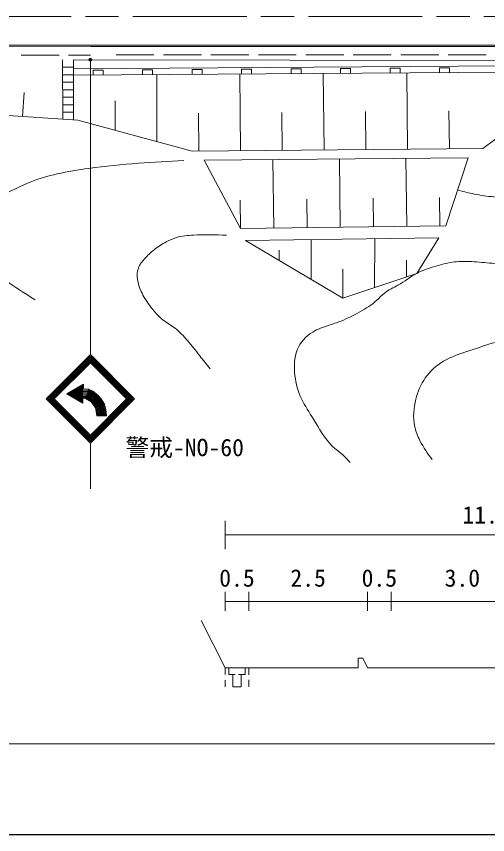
# Model space of a CAD drawing. Units: millimetres, scale not verified. Extents: x 40000 to 680000, y 20000 to 380000.
# Drawn here: x 114526 to 164182, y 205000 to 291224 of the extents above; entities that cross this region are included whole.
import ezdxf
from ezdxf.enums import TextEntityAlignment as Align

# ---------------------------------------------------------------- set-up
doc = ezdxf.new("R2010")
doc.units = ezdxf.units.MM
doc.header["$LTSCALE"] = 1000
doc.linetypes.add('CHAIN', pattern=[18.5, 12, -1.5, 3.5, -1.5])
for name, color, linetype, lineweight in [('M-BGD', 7, 'Continuous', 13), ('M-BMK', 2, 'CHAIN', 13), ('M-STR-HTXT', 7, 'Continuous', 13), ('M-STR-STR3', 7, 'Continuous', 13), ('M-STR-STRC', 7, 'Continuous', 13), ('M-TTL-BAND', 7, 'Continuous', 25)]:
    doc.layers.add(name, color=color, linetype=linetype, lineweight=lineweight)
doc.styles.add('ＭＳ ゴシック', font='')
doc.styles.get('ＭＳ ゴシック').set_extended_font_data('MS Gothic')

# ---------------------------------------------------------------- blocks, each defined once
blk = doc.blocks.new('filled_dot')
at = {"color": 0, "linetype": 'Continuous', "lineweight": -2, "const_width": 1.25}
blk.add_lwpolyline([(-0.625, 0, 1), (0.625, 0, 1)], format="xyb", close=True, dxfattribs=at)

msp = doc.modelspace()

# ---------------------------------------------------------------- linework, layer by layer
at = {"layer": 'M-BGD'}
for p, q in [((122382, 288190), (70366, 288130)), ((122382, 288040), (70366, 287980)), ((171163, 288183), (122382, 288190)), ((171163, 288033), (122382, 288040)), ((115026, 287142), (119026, 287148)), ((120026, 287149), (122347, 287152)), ((125025, 287154), (129025, 287156)), ((130025, 287157), (134025, 287159)), ((135025, 287160), (139025, 287162)), ((140025, 287163), (144025, 287165)), ((145025, 287166), (149025, 287168)), ((150025, 287169), (154025, 287171)), ((155025, 287172), (159025, 287174)), ((160025, 287175), (164025, 287177)), ((119403, 286648), (119411, 280393)), ((120529, 286650), (120538, 280316)), ((171155, 286570), (120529, 286650)), ((119404, 285857), (120530, 285859)), ((170901, 286052), (120530, 285710)), ((122614, 285550), (123657, 285557)), ((122614, 285550), (122617, 285050)), ((123657, 285557), (123660, 285057)), ((127830, 285584), (128873, 285591)), ((127830, 285584), (127833, 285084)), ((128873, 285591), (128876, 285091)), ((133045, 285618), (134088, 285625)), ((133045, 285618), (133048, 285118)), ((134088, 285625), (134092, 285125)), ((138261, 285652), (139304, 285659)), ((138261, 285652), (138264, 285152)), ((139304, 285659), (139307, 285159)), ((143476, 285686), (144519, 285693)), ((143476, 285686), (143480, 285186)), ((144519, 285693), (144523, 285193)), ((148692, 285720), (149735, 285727)), ((148692, 285720), (148695, 285220)), ((149735, 285727), (149738, 285227)), ((153907, 285754), (154951, 285761)), ((153907, 285754), (153911, 285254)), ((154951, 285761), (154954, 285261)), ((159123, 285788), (160166, 285795)), ((159123, 285788), (159126, 285288)), ((160166, 285795), (160169, 285295)), ((119405, 285067), (120531, 285068)), ((172687, 285376), (120531, 285036)), ((129341, 278010), (129331, 285094)), ((138069, 285151), (138150, 277054)), ((146950, 277142), (146869, 285208)), ((155749, 277231), (155668, 285265)), ((119406, 284276), (120532, 284278)), ((77753, 283240), (121004, 280284)), ((115164, 280683), (115337, 283211)), ((119407, 283485), (120533, 283487)), ((119408, 282695), (120534, 282696)), ((124939, 279211), (124935, 282321)), ((119409, 281904), (120535, 281906)), ((119410, 281114), (120537, 281115)), ((142550, 277098), (142510, 281098)), ((151349, 277186), (151309, 281186)), ((160149, 277275), (160109, 281275)), ((121004, 280284), (133035, 277002)), ((133750, 277010), (133710, 281009)), ((163680, 277310), (167779, 280364)), ((133035, 277002), (163680, 277310)), ((162141, 276326), (134301, 276069)), ((134301, 276069), (138159, 268868)), ((141659, 268914), (141562, 276136)), ((148562, 276200), (148658, 269008)), ((155657, 269102), (155561, 276265)), ((159762, 269157), (162141, 276326)), ((138159, 268868), (138119, 271867)), ((145158, 268961), (145118, 271961)), ((152158, 269055), (152117, 272055)), ((159157, 269149), (159117, 272149)), ((138159, 268868), (159762, 269157)), ((159023, 267871), (138679, 267609)), ((138679, 267609), (148928, 261538)), ((145580, 263521), (145584, 267698)), ((152275, 262658), (152280, 267784)), ((156708, 264142), (159023, 267871)), ((142232, 265505), (142233, 266598)), ((155626, 263780), (155628, 265537)), ((148928, 261538), (148931, 264579)), ((148928, 261538), (156708, 264142))]:
    msp.add_line(p, q, dxfattribs=at)
for points, knots in [([(132154, 276034), (130568, 275948), (128981, 275862), (127396, 275744), (125640, 275614), (123886, 275444), (122141, 275206), (121031, 275055), (119925, 274877), (118831, 274627), (117859, 274405), (116898, 274127), (115976, 273758), (115215, 273454), (114482, 273089), (113741, 272724), (112743, 272231), (111732, 271738), (110886, 271027), (110544, 270739), (110228, 270415), (109935, 270076), (109662, 269760), (109408, 269431), (109231, 269041), (109014, 268561), (108914, 267987), (109066, 267510), (109219, 267028), (109630, 266645), (110010, 266270), (110354, 265930), (110672, 265595), (111010, 265276), (111696, 264629), (112463, 264048), (113245, 263496), (114316, 262741), (115415, 262043), (116514, 261345)], [0, 0, 0, 0, 1, 1, 1, 2, 2, 2, 3, 3, 3, 4, 4, 4, 5, 5, 5, 6, 6, 6, 7, 7, 7, 8, 8, 8, 9, 9, 9, 10, 10, 10, 11, 11, 11, 12, 12, 12, 13, 13, 13, 13]), ([(161014, 272930), (161600, 272773), (162185, 272616), (162778, 272496), (163455, 272359), (164142, 272268), (164830, 272198), (166502, 272028), (168179, 271975), (169862, 271933), (170801, 271910), (171743, 271890), (172675, 271966), (173655, 272047), (174624, 272235), (175588, 272463), (176473, 272672), (177354, 272915), (178170, 273291), (179178, 273754), (180089, 274421), (181017, 275045), (181649, 275470), (182290, 275875), (182930, 276279)], [0, 0, 0, 0, 1, 1, 1, 2, 2, 2, 3, 3, 3, 4, 4, 4, 5, 5, 5, 6, 6, 6, 7, 7, 7, 8, 8, 8, 8]), ([(149703, 244227), (149435, 244511), (149168, 244796), (148875, 245055), (148540, 245350), (148173, 245612), (147849, 245915), (146999, 246710), (146451, 247787), (145830, 248795), (145394, 249501), (144923, 250173), (144572, 250914), (144209, 251679), (143975, 252518), (143877, 253363), (143822, 253836), (143809, 254311), (143844, 254787), (143876, 255227), (143948, 255668), (144108, 256077), (144414, 256858), (145039, 257527), (145763, 257964), (146281, 258277), (146850, 258470), (147419, 258659), (147863, 258807), (148308, 258952), (148743, 259123), (149426, 259392), (150082, 259724), (150729, 260083), (151364, 260435), (151989, 260812), (152516, 261308), (152784, 261559), (153027, 261842), (153311, 262069), (153736, 262409), (154253, 262625), (154734, 262897), (155416, 263281), (156027, 263776), (156708, 264142), (157343, 264483), (158039, 264712), (158739, 264916), (159384, 265103), (160032, 265270), (160692, 265346), (161283, 265414), (161883, 265410), (162480, 265379), (163200, 265342), (163914, 265267), (164632, 265214), (165567, 265145), (166508, 265114), (167445, 265147), (168231, 265176), (169015, 265249), (169796, 265346), (170527, 265437), (171255, 265549), (171980, 265677), (172909, 265841), (173832, 266031), (174761, 266207), (176070, 266455), (177390, 266674), (178667, 267034), (179688, 267323), (180682, 267701), (181679, 268094), (182623, 268464), (183570, 268847), (184394, 269418), (184850, 269734), (185270, 270108), (185718, 270444), (186103, 270733), (186511, 270994), (186942, 271205), (187488, 271472), (188072, 271658), (188664, 271801), (189038, 271892), (189416, 271965), (189793, 272039)], [0, 0, 0, 0, 1, 1, 1, 2, 2, 2, 3, 3, 3, 4, 4, 4, 5, 5, 5, 6, 6, 6, 7, 7, 7, 8, 8, 8, 9, 9, 9, 10, 10, 10, 11, 11, 11, 12, 12, 12, 13, 13, 13, 14, 14, 14, 15, 15, 15, 16, 16, 16, 17, 17, 17, 18, 18, 18, 19, 19, 19, 20, 20, 20, 21, 21, 21, 22, 22, 22, 23, 23, 23, 24, 24, 24, 25, 25, 25, 26, 26, 26, 27, 27, 27, 28, 28, 28, 29, 29, 29, 30, 30, 30, 30]), ([(136665, 268172), (135509, 268199), (134354, 268226), (133189, 268172), (132586, 268144), (131981, 268094), (131410, 267924), (131033, 267812), (130671, 267647), (130321, 267461), (129873, 267224), (129445, 266951), (129050, 266640), (128679, 266348), (128338, 266022), (128017, 265661), (127760, 265370), (127516, 265057), (127382, 264707), (127093, 263951), (127321, 263025), (127673, 262244), (127914, 261710), (128213, 261243), (128547, 260788), (128967, 260216), (129442, 259664), (130004, 259225), (130403, 258913), (130846, 258659), (131248, 258352), (131728, 257984), (132149, 257541), (132546, 257080), (132998, 256556), (133418, 256009), (133843, 255465), (134203, 255005), (134566, 254546), (134929, 254088)], [0, 0, 0, 0, 1, 1, 1, 2, 2, 2, 3, 3, 3, 4, 4, 4, 5, 5, 5, 6, 6, 6, 7, 7, 7, 8, 8, 8, 9, 9, 9, 10, 10, 10, 11, 11, 11, 12, 12, 12, 13, 13, 13, 13]), ([(158336, 244523), (157873, 245162), (157409, 245802), (157049, 246505), (156797, 246997), (156595, 247520), (156486, 248061), (156301, 248981), (156386, 249951), (156619, 250874), (156823, 251681), (157140, 252453), (157612, 253125), (158111, 253836), (158784, 254436), (159532, 254880), (160296, 255333), (161139, 255622), (161981, 255906), (163759, 256504), (165535, 257073), (167344, 257528), (168729, 257876), (170133, 258158), (171548, 258388), (172591, 258559), (173640, 258701), (174693, 258753), (175672, 258800), (176654, 258768), (177639, 258819), (178319, 258854), (179001, 258928), (179658, 259084), (181273, 259467), (182739, 260347), (184226, 261136), (185822, 261983), (187442, 262726), (189092, 263420), (190234, 263900), (191390, 264356), (192568, 264744), (193275, 264977), (193989, 265186), (194719, 265340), (196225, 265658), (197798, 265745), (199320, 265538), (200683, 265354), (202005, 264934), (203293, 264446), (204198, 264104), (205085, 263728), (205974, 263354), (208561, 262265), (211155, 261194), (213753, 260110), (214583, 259763), (215413, 259416), (216269, 259150), (217512, 258763), (218808, 258550), (220109, 258388), (222135, 258137), (224174, 258012), (226199, 258124), (227117, 258174), (228031, 258273), (228947, 258388), (230786, 258621), (232631, 258920), (234376, 259514), (235732, 259975), (237029, 260615), (238315, 261268), (240478, 262368), (242613, 263508), (244836, 264446), (245738, 264827), (246655, 265174), (247583, 265505), (248515, 265837), (249459, 266153), (250430, 266300), (251181, 266414), (251949, 266426), (252714, 266432), (253866, 266441), (255013, 266434), (256157, 266498), (258268, 266617), (260365, 266980), (262479, 267194), (264141, 267362), (265814, 267437), (267478, 267359), (268759, 267299), (270036, 267147), (271313, 266995)], [0, 0, 0, 0, 1, 1, 1, 2, 2, 2, 3, 3, 3, 4, 4, 4, 5, 5, 5, 6, 6, 6, 7, 7, 7, 8, 8, 8, 9, 9, 9, 10, 10, 10, 11, 11, 11, 12, 12, 12, 13, 13, 13, 14, 14, 14, 15, 15, 15, 16, 16, 16, 17, 17, 17, 18, 18, 18, 19, 19, 19, 20, 20, 20, 21, 21, 21, 22, 22, 22, 23, 23, 23, 24, 24, 24, 25, 25, 25, 26, 26, 26, 27, 27, 27, 28, 28, 28, 29, 29, 29, 30, 30, 30, 31, 31, 31, 32, 32, 32, 33, 33, 33, 33])]:
    msp.add_open_spline(points, degree=3, knots=knots, dxfattribs=at)
at = {"layer": 'M-BMK'}
msp.add_line((71295, 291224), (169236, 291224), dxfattribs=at)
at = {"layer": 'M-STR-HTXT'}
for p, q in [((136525, 238078), (136525, 235078)), ((136525, 236578), (191525, 236578)), ((136525, 230578), (136525, 228578)), ((139025, 230578), (139025, 228578)), ((151525, 230578), (151525, 228578)), ((154025, 230578), (154025, 228578)), ((139025, 229578), (136525, 229578)), ((139025, 229578), (151525, 229578)), ((151525, 229578), (154025, 229578)), ((169025, 229578), (154025, 229578)), ((134000, 227565), (136525, 222578)), ((151025, 223578), (150525, 223578)), ((150525, 223578), (150525, 222578)), ((151525, 222578), (151025, 223578)), ((136525, 222578), (136525, 221888)), ((150525, 222578), (136525, 222578)), ((136925, 222578), (136925, 221880)), ((138625, 222578), (138625, 221880)), ((139025, 222578), (139025, 221854)), ((189025, 222578), (151525, 222578)), ((136925, 221880), (137325, 221880)), ((137325, 221880), (137594, 221880)), ((137325, 221880), (137325, 220578)), ((138225, 221880), (137941, 221880)), ((138225, 221880), (138225, 220578)), ((138625, 221880), (138225, 221880)), ((136525, 221279), (136525, 220585)), ((139025, 221329), (139025, 220568)), ((138225, 220578), (137325, 220578))]:
    msp.add_line(p, q, dxfattribs=at)
at = {"layer": 'M-STR-STR3'}
msp.add_line((70377, 214578), (270491, 214578), dxfattribs=at)
at = {"layer": 'M-STR-STRC'}
for p, q in [((122322, 286652), (122322, 255578)), ((117655, 250911), (122322, 255578)), ((117796, 250911), (122322, 255437)), ((117938, 250911), (122322, 255295)), ((122322, 255578), (126989, 250911)), ((122322, 255437), (126847, 250911)), ((122322, 255295), (126706, 250911)), ((118079, 250911), (122322, 255154)), ((118150, 250840), (122392, 255083)), ((118221, 250770), (122463, 255012)), ((118291, 250699), (122534, 254942)), ((122110, 254942), (126352, 250699)), ((122180, 255012), (126423, 250770)), ((122251, 255083), (126494, 250840)), ((122322, 255154), (126564, 250911)), ((121603, 252476), (119841, 251459)), ((120403, 251135), (120403, 251783)), ((120503, 251077), (120503, 251841)), ((121603, 252476), (120572, 251446)), ((120603, 251019), (120603, 251898)), ((120703, 250961), (120703, 251956)), ((120803, 250904), (120803, 252014)), ((120903, 250846), (120903, 252072)), ((121003, 250788), (121003, 252129)), ((121103, 250730), (121103, 252187)), ((121203, 250673), (121203, 252245)), ((121303, 250715), (121303, 252303)), ((121403, 250615), (121403, 252360)), ((121503, 250515), (121503, 252418)), ((121503, 251882), (122104, 251844)), ((121503, 251782), (122072, 251746)), ((121603, 251976), (121603, 252476)), ((121603, 251976), (122135, 251943)), ((121603, 251976), (121606, 251976)), ((122104, 251844), (123021, 251273)), ((122135, 251943), (123090, 251348)), ((122135, 251943), (122596, 251739)), ((118150, 250982), (122392, 246739)), ((118221, 251053), (122463, 246810)), ((118291, 251123), (122534, 246881)), ((121540, 250478), (119841, 251459)), ((119903, 251423), (119903, 251494)), ((120003, 251366), (120003, 251552)), ((120103, 251308), (120103, 251610)), ((120203, 251250), (120203, 251668)), ((120303, 251192), (120303, 251725)), ((121540, 250478), (120572, 251446)), ((121503, 251682), (122041, 251648)), ((121503, 251581), (122009, 251550)), ((121503, 251481), (121978, 251451)), ((121503, 251381), (121946, 251353)), ((121503, 251281), (121915, 251255)), ((121503, 251181), (121883, 251157)), ((121503, 251080), (121852, 251058)), ((121821, 250960), (121540, 250978)), ((121540, 250978), (121540, 250478)), ((122396, 250602), (121821, 250960)), ((121852, 251058), (122465, 250677)), ((121883, 251157), (122535, 250751)), ((121915, 251255), (122604, 250826)), ((121946, 251353), (122674, 250900)), ((121978, 251451), (122743, 250975)), ((122009, 251550), (122812, 251050)), ((122041, 251648), (122882, 251124)), ((122072, 251746), (122951, 251199)), ((122110, 246881), (126352, 251123)), ((122180, 246810), (126423, 251053)), ((122251, 246739), (126494, 250982)), ((122596, 251739), (123090, 251348)), ((122743, 250975), (123328, 250169)), ((122812, 251050), (123423, 250210)), ((122882, 251124), (123517, 250250)), ((122951, 251199), (123611, 250291)), ((123021, 251273), (123705, 250331)), ((123090, 251348), (123800, 250371)), ((123090, 251348), (123478, 250907)), ((117655, 250911), (122322, 246244)), ((117796, 250911), (122322, 246386)), ((117938, 250911), (122322, 246527)), ((118079, 250911), (122322, 246669)), ((122322, 246669), (126564, 250911)), ((122322, 246527), (126706, 250911)), ((122322, 246386), (126847, 250911)), ((122322, 246244), (126989, 250911)), ((122857, 249967), (122396, 250602)), ((122465, 250677), (122951, 250008)), ((122535, 250751), (123046, 250048)), ((122604, 250826), (123140, 250088)), ((122674, 250900), (123234, 250129)), ((123140, 250088), (123314, 249142)), ((123234, 250129), (123416, 249142)), ((123328, 250169), (123518, 249142)), ((123423, 250210), (123619, 249142)), ((123478, 250907), (123800, 250371)), ((123517, 250250), (123721, 249142)), ((123611, 250291), (123823, 249142)), ((123705, 250331), (123924, 249142)), ((123800, 250371), (124026, 249142)), ((123800, 250371), (123948, 249794)), ((123009, 249142), (122857, 249967)), ((122951, 250008), (123111, 249142)), ((123046, 250048), (123212, 249142)), ((123948, 249794), (124026, 249142)), ((123009, 249142), (124026, 249142)), ((122322, 246244), (122322, 241449))]:
    msp.add_line(p, q, dxfattribs=at)
at = {"layer": 'M-TTL-BAND'}
msp.add_line((40000, 205000), (579000, 205000), dxfattribs=at)

# ---------------------------------------------------------------- block references
at = {"layer": 'M-STR-STRC', "xscale": 160, "yscale": 160, "rotation": 270}
msp.add_blockref('filled_dot', (122322, 286652), dxfattribs=at)

# ---------------------------------------------------------------- texts
at = {"layer": 'M-STR-HTXT', "style": 'ＭＳ ゴシック'}
for s, p in [('11.0', (161525, 237230)), ('0.5', (135900, 230578)), ('2.5', (143400, 230578)), ('0.5', (150900, 230578)), ('3.0', (159650, 230578))]:
    msp.add_text(s, height=1833, dxfattribs=at).set_placement(p, align=Align.BOTTOM_LEFT)
at = {"layer": 'M-STR-STRC', "style": 'ＭＳ ゴシック'}
msp.add_text('警戒-NO-60', height=1833, dxfattribs=at).set_placement((126025, 244328), align=Align.BOTTOM_LEFT)

doc.saveas('drawing.dxf')
